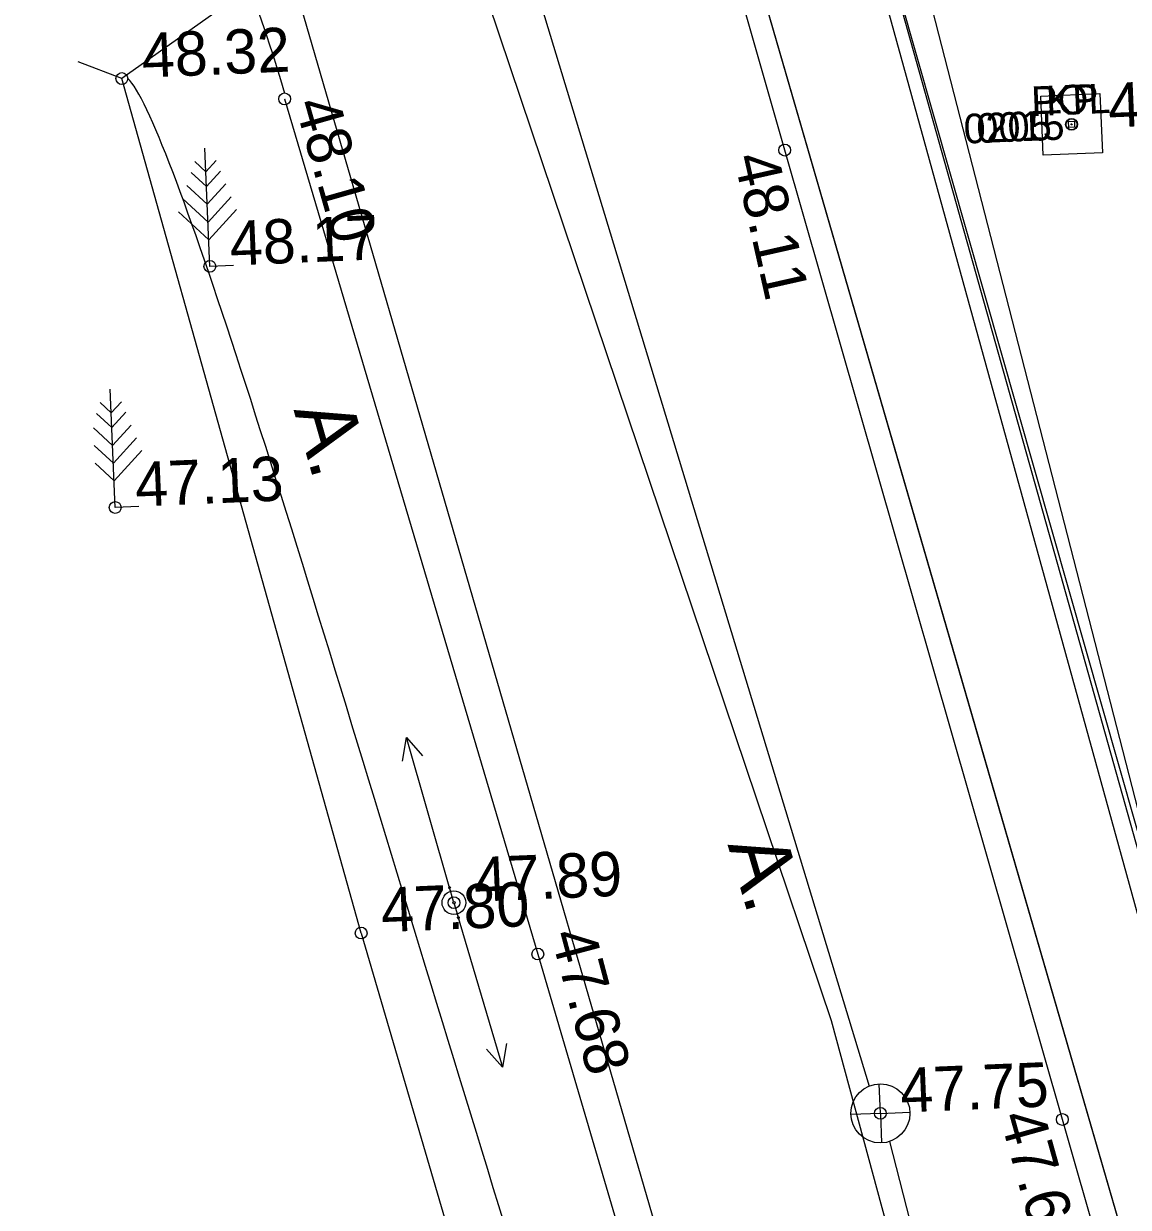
# Model space of a CAD drawing. Extents: x 641999 to 642085, y 6456465 to 6456594.
# Drawn here: x 641999.39 to 642018.16, y 6456546.8 to 6456566.89 of the extents above; entities that cross this region are included whole.
import ezdxf

# ---------------------------------------------------------------- set-up
doc = ezdxf.new("R2010")
doc.units = 0
for name, color, linetype in [('KQLVIKUD', 7, 'Continuous'), ('KRAAV', 7, 'Continuous'), ('Level 10', 7, 'Continuous'), ('Level 12', 7, 'Continuous'), ('Level 13', 7, 'Continuous'), ('Level 14', 7, 'Continuous'), ('Level 15', 7, 'Continuous'), ('Level 17', 7, 'Continuous'), ('Level 19', 7, 'Continuous'), ('Level 20', 7, 'Continuous'), ('Level 21', 7, 'Continuous'), ('Level 22', 7, 'Continuous'), ('Level 23', 7, 'Continuous'), ('Level 24', 7, 'Continuous'), ('Level 25', 7, 'Continuous'), ('Level 26', 7, 'Continuous'), ('Level 27', 7, 'Continuous'), ('Level 30', 7, 'Continuous'), ('Level 4', 7, 'Continuous'), ('Level 40', 7, 'Continuous'), ('Level 42', 7, 'Continuous'), ('Level 47', 7, 'Continuous'), ('Level 49', 7, 'Continuous'), ('Level 5', 7, 'Continuous'), ('Level 50', 7, 'Continuous'), ('Level 53', 7, 'Continuous'), ('Level 56', 7, 'Continuous'), ('Level 60', 7, 'Continuous'), ('Level 62', 7, 'Continuous'), ('Level 63', 7, 'Continuous'), ('Level 7', 7, 'Continuous'), ('Level 8', 7, 'Continuous'), ('Level 9', 7, 'Continuous'), ('RESTKAEV', 7, 'Continuous'), ('VALGUSTUSPOST', 7, 'Continuous')]:
    doc.layers.add(name, color=color, linetype=linetype)

# ---------------------------------------------------------------- blocks, each defined once
blk = doc.blocks.new('PUNKT9')
at = {"layer": 'Level 12'}
blk.add_circle((0, 0), 100, dxfattribs=at)
blk = doc.blocks.new('KKANK4')
at = {"layer": 'Level 22'}
for q in [(0, 500), (-500, 0), (500, 0), (0, -500)]:
    blk.add_line((0, 0), q, dxfattribs=at)
blk.add_circle((0, 0), 500, dxfattribs=at)
blk = doc.blocks.new('VMAND6')
at = {"layer": 'Level 7'}
for p, q in [((0, 0), (0, 2000)), ((0, 1600), (-181.08, 1781.08)), ((0, 1600), (181.08, 1781.08)), ((0, 1350), (-248.65, 1598.65)), ((0, 1350), (248.65, 1598.65)), ((0, 1050), (-329.73, 1379.73)), ((0, 1050), (329.73, 1379.73)), ((0, 750), (-410.81, 1160.81)), ((0, 750), (410.81, 1160.81)), ((0, 450), (-491.89, 941.89)), ((0, 450), (491.89, 941.89)), ((400, 0), (0, 0))]:
    blk.add_line(p, q, dxfattribs=at)
blk = doc.blocks.new('VPP4')
at = {"layer": 'RESTKAEV'}
blk.add_lwpolyline([(-50, 50), (50, 50), (50, -50), (-50, -50)], close=True, dxfattribs=at)
blk.add_circle((0, 0), 9.23, dxfattribs=at)
blk = doc.blocks.new('VELT10')
at = {"layer": 'Level 27'}
blk.add_circle((0, 0), 200, dxfattribs=at)
blk = doc.blocks.new('WMNOL7')
at = {"layer": 'VALGUSTUSPOST'}
blk.add_line((20, 0), (290, 0), dxfattribs=at)
blk.add_lwpolyline([(254, 18), (290, 0), (253, -18)], dxfattribs=at)
blk.add_circle((0, 0), 20, dxfattribs=at)
blk = doc.blocks.new('PUNK11')
at = {"layer": 'KQLVIKUD'}
blk.add_circle((0, 0), 100, dxfattribs=at)
blk = doc.blocks.new('VPP7')
at = {"layer": 'Level 4'}
blk.add_lwpolyline([(-500, 500), (500, 500), (500, -500), (-500, -500)], close=True, dxfattribs=at)
blk.add_circle((0, 0), 92.3, dxfattribs=at)
blk = doc.blocks.new('VMAND9')
at = {"layer": 'Level 21'}
for p, q in [((0, 0), (0, 2000)), ((0, 1600), (-181.08, 1781.08)), ((0, 1600), (181.08, 1781.08)), ((0, 1350), (-248.65, 1598.65)), ((0, 1350), (248.65, 1598.65)), ((0, 1050), (-329.73, 1379.73)), ((0, 1050), (329.73, 1379.73)), ((0, 750), (-410.81, 1160.81)), ((0, 750), (410.81, 1160.81)), ((0, 450), (-491.89, 941.89)), ((0, 450), (491.89, 941.89)), ((400, 0), (0, 0))]:
    blk.add_line(p, q, dxfattribs=at)
blk = doc.blocks.new('VELT12')
at = {"layer": 'KRAAV'}
blk.add_circle((0, 0), 200, dxfattribs=at)
blk = doc.blocks.new('KKANK8')
at = {"layer": 'Level 24'}
for q in [(0, 500), (-500, 0), (500, 0), (0, -500)]:
    blk.add_line((0, 0), q, dxfattribs=at)
blk.add_circle((0, 0), 500, dxfattribs=at)
blk = doc.blocks.new('WMNO19')
at = {"layer": 'Level 19'}
blk.add_line((200, 0), (2900, 0), dxfattribs=at)
blk.add_lwpolyline([(2536, 176), (2900, 0), (2531, -176)], dxfattribs=at)
blk.add_circle((0, 0), 200, dxfattribs=at)

msp = doc.modelspace()

# ---------------------------------------------------------------- linework, layer by layer
at = {"layer": 'Level 10'}
for points in [[(642000.811, 6456590.945), (642001.967, 6456589.417), (642006.041, 6456583.082), (642008.632, 6456578.828), (642015.657, 6456554.615), (642027.659, 6456513.221), (642034.029, 6456491.285), (642038.784, 6456473.654), (642042.774, 6456466.377)], [(642002.71, 6456591.025), (642004.575, 6456588.727), (642010.279, 6456579.886), (642012.821, 6456571.664), (642019.779, 6456546.461), (642026.972, 6456520.413), (642035.024, 6456491.395), (642040.167, 6456474.103), (642044.64, 6456466.455)]]:
    msp.add_lwpolyline(points, dxfattribs=at)
at = {"layer": 'Level 12'}
for p, q in [((642003.825, 6456565.615), (642003.825, 6456565.615)), ((642003.825, 6456565.615), (642003.825, 6456565.615)), ((642003.825, 6456565.615), (642003.825, 6456565.615)), ((642012.321, 6456564.746), (642012.321, 6456564.746)), ((642012.321, 6456564.746), (642012.321, 6456564.746)), ((642012.321, 6456564.746), (642012.321, 6456564.746)), ((642008.126, 6456551.097), (642008.126, 6456551.097)), ((642008.126, 6456551.097), (642008.126, 6456551.097)), ((642008.126, 6456551.097), (642008.126, 6456551.097)), ((642017.038, 6456548.288), (642017.038, 6456548.288)), ((642017.038, 6456548.288), (642017.038, 6456548.288)), ((642017.038, 6456548.288), (642017.038, 6456548.288))]:
    msp.add_line(p, q, dxfattribs=at)
for points in [[(642033.39, 6456491.064), (642032.249, 6456494.941), (642030.52, 6456500.83), (642025.829, 6456517.54), (642020.924, 6456534.715), (642017.038, 6456548.288), (642012.321, 6456564.746), (642009.564, 6456574.395), (642008.438, 6456578.267)], [(642043.737, 6456571.692), (642038.385, 6456574.426), (642031.502, 6456575.275), (642025.05, 6456574.147), (642013.695, 6456569.321), (642018.431, 6456552.457), (642019.12, 6456550.533), (642024.436, 6456531.014), (642029.078, 6456514.089), (642032.386, 6456502.028), (642035.672, 6456491.16)], [(642003.825, 6456565.615), (642008.126, 6456551.097), (642012.968, 6456534.618), (642017.268, 6456520.08), (642018.398, 6456516.196), (642018.15, 6456516.117), (642018.474, 6456515.196), (642018.675, 6456515.203), (642023.553, 6456498.743), (642023.382, 6456498.684), (642023.646, 6456497.737), (642023.833, 6456497.777), (642025.876, 6456490.75)]]:
    msp.add_lwpolyline(points, dxfattribs=at)
for points in [[(642000.19, 6456569.312), (642000.834, 6456569.442), (642002.24, 6456569.02), (642003.087, 6456568.24), (642003.821, 6456565.715)], [(642016.443, 6456510.1), (642017.473, 6456510.974), (642017.444, 6456511.669), (642017.213, 6456513.05), (642012.095, 6456531.845), (642006.083, 6456551.236), (642001.855, 6456565.297), (642001.16, 6456565.964)]]:
    msp.add_open_spline(points, degree=3, dxfattribs=at)
at = {"layer": 'Level 14'}
msp.add_line((642002.068, 6456574.181), (642023.976, 6456498.852), dxfattribs=at)
at = {"layer": 'Level 15'}
for p, q in [((642005.043, 6456577.542), (642013.754, 6456548.856)), ((642014.098, 6456547.912), (642022.878, 6456514.059))]:
    msp.add_line(p, q, dxfattribs=at)
at = {"layer": 'Level 17'}
for p, q in [((642001.06, 6456565.96), (642001.06, 6456565.96)), ((642005.125, 6456551.453), (642001.06, 6456565.96)), ((642005.125, 6456551.453), (642005.125, 6456551.453)), ((642005.125, 6456551.453), (642013.565, 6456522.68))]:
    msp.add_line(p, q, dxfattribs=at)
msp.add_lwpolyline([(642001.06, 6456565.96), (642000.319, 6456566.245)], dxfattribs=at)
at = {"layer": 'Level 19'}
msp.add_line((642006.701, 6456551.969), (642006.701, 6456551.969), dxfattribs=at)
at = {"layer": 'Level 20'}
msp.add_line((642017.194, 6456565.183), (642017.194, 6456565.183), dxfattribs=at)
at = {"layer": 'Level 21'}
for p, q in [((642002.555, 6456562.772), (642002.555, 6456562.772)), ((642000.947, 6456558.678), (642000.863, 6456560.686)), ((642000.88, 6456560.285), (642000.691, 6456560.459)), ((642000.88, 6456560.285), (642001.054, 6456560.474)), ((642000.89, 6456560.034), (642000.63, 6456560.273)), ((642000.89, 6456560.034), (642001.13, 6456560.294)), ((642000.903, 6456559.733), (642000.579, 6456560.031)), ((642000.903, 6456559.733), (642001.22, 6456560.077)), ((642000.916, 6456559.431), (642001.311, 6456559.861)), ((642000.916, 6456559.431), (642000.591, 6456559.729)), ((642000.928, 6456559.13), (642001.401, 6456559.645)), ((642000.928, 6456559.13), (642000.604, 6456559.428)), ((642001.349, 6456558.695), (642000.947, 6456558.678)), ((642000.947, 6456558.678), (642000.947, 6456558.678))]:
    msp.add_line(p, q, dxfattribs=at)
at = {"layer": 'Level 25'}
msp.add_line((642002.068, 6456574.181), (642023.976, 6456498.852), dxfattribs=at)
at = {"layer": 'Level 26'}
for p, q in [((642005.043, 6456577.542), (642013.754, 6456548.856)), ((642014.098, 6456547.912), (642022.878, 6456514.059))]:
    msp.add_line(p, q, dxfattribs=at)
at = {"layer": 'Level 27'}
for p, q in [((642006.701, 6456551.969), (642006.701, 6456551.969)), ((642013.946, 6456548.392), (642013.946, 6456548.392)), ((642013.946, 6456548.392), (642013.946, 6456548.392)), ((642013.946, 6456548.392), (642013.946, 6456548.392))]:
    msp.add_line(p, q, dxfattribs=at)
at = {"layer": 'Level 30'}
for p, q in [((642003.825, 6456565.615), (642003.825, 6456565.615)), ((642003.825, 6456565.615), (642003.825, 6456565.615)), ((642003.825, 6456565.615), (642003.825, 6456565.615)), ((642012.321, 6456564.746), (642012.321, 6456564.746)), ((642012.321, 6456564.746), (642012.321, 6456564.746)), ((642012.321, 6456564.746), (642012.321, 6456564.746)), ((642008.126, 6456551.097), (642008.126, 6456551.097)), ((642008.126, 6456551.097), (642008.126, 6456551.097)), ((642008.126, 6456551.097), (642008.126, 6456551.097)), ((642017.038, 6456548.288), (642017.038, 6456548.288)), ((642017.038, 6456548.288), (642017.038, 6456548.288)), ((642017.038, 6456548.288), (642017.038, 6456548.288))]:
    msp.add_line(p, q, dxfattribs=at)
for points in [[(642033.39, 6456491.064), (642032.249, 6456494.941), (642030.52, 6456500.83), (642025.829, 6456517.54), (642020.924, 6456534.715), (642017.038, 6456548.288), (642012.321, 6456564.746), (642009.564, 6456574.395), (642008.438, 6456578.267)], [(642043.737, 6456571.692), (642038.385, 6456574.426), (642031.502, 6456575.275), (642025.05, 6456574.147), (642013.695, 6456569.321), (642018.431, 6456552.457), (642019.12, 6456550.533), (642024.436, 6456531.014), (642029.078, 6456514.089), (642032.386, 6456502.028), (642035.672, 6456491.16)], [(642003.825, 6456565.615), (642008.126, 6456551.097), (642012.968, 6456534.618), (642017.268, 6456520.08), (642018.398, 6456516.196), (642018.15, 6456516.117), (642018.474, 6456515.196), (642018.675, 6456515.203), (642023.553, 6456498.743), (642023.382, 6456498.684), (642023.646, 6456497.737), (642023.833, 6456497.777), (642025.876, 6456490.75)]]:
    msp.add_lwpolyline(points, dxfattribs=at)
for points in [[(642000.19, 6456569.312), (642000.834, 6456569.442), (642002.24, 6456569.02), (642003.087, 6456568.24), (642003.821, 6456565.715)], [(642016.443, 6456510.1), (642017.473, 6456510.974), (642017.444, 6456511.669), (642017.213, 6456513.05), (642012.095, 6456531.845), (642006.083, 6456551.236), (642001.855, 6456565.297), (642001.16, 6456565.964)]]:
    msp.add_open_spline(points, degree=3, dxfattribs=at)
at = {"layer": 'Level 4'}
msp.add_line((642017.194, 6456565.183), (642017.194, 6456565.183), dxfattribs=at)
msp.add_line((642017.194, 6456565.183), (642017.194, 6456565.183), dxfattribs=at)
at = {"layer": 'Level 40'}
msp.add_lwpolyline([(642013.992, 6456568.354), (642014.601, 6456568.711), (642031.688, 6456578.85), (642055.343, 6456580.554), (642075.011, 6456577.968), (642053.453, 6456502.897), (642045.745, 6456467.864), (642040.35, 6456475.906)], close=True, dxfattribs=at)
at = {"layer": 'Level 42'}
for points in [[(642010.279, 6456579.886), (642012.821, 6456571.664), (642026.738, 6456521.258), (642035.024, 6456491.395)], [(642008.63, 6456578.828), (642008.632, 6456578.828), (642034.087, 6456491.093)]]:
    msp.add_lwpolyline(points, dxfattribs=at)
at = {"layer": 'Level 47'}
msp.add_lwpolyline([(642028.988, 6456512.805), (642028.806, 6456513.435), (642028.226, 6456514.647), (642025.742, 6456524.949), (642024.248, 6456532.617), (642019.216, 6456550.087), (642014.31, 6456569.162), (642012.7, 6456572.93)], dxfattribs=at)
at = {"layer": 'Level 50'}
msp.add_line((642012.228, 6456573.861), (642001.06, 6456565.96), dxfattribs=at)
at = {"layer": 'Level 53'}
msp.add_lwpolyline([(641999.392, 6456588.407), (642000.55, 6456587.238), (642013.112, 6456549.97), (642035.85, 6456466.087)], dxfattribs=at)
at = {"layer": 'Level 56'}
msp.add_lwpolyline([(641999.392, 6456588.407), (642000.55, 6456587.238), (642013.112, 6456549.97), (642035.85, 6456466.087)], dxfattribs=at)
at = {"layer": 'Level 60'}
msp.add_lwpolyline([(642016.671, 6456565.664), (642017.675, 6456565.706), (642017.717, 6456564.702), (642016.713, 6456564.66)], close=True, dxfattribs=at)
msp.add_lwpolyline([(642016.671, 6456565.664), (642017.675, 6456565.706), (642017.717, 6456564.702), (642016.713, 6456564.66)], close=True, dxfattribs=at)
msp.add_circle((642017.194, 6456565.183), 0.0928, dxfattribs=at)
msp.add_circle((642017.194, 6456565.183), 0.0928, dxfattribs=at)
at = {"layer": 'Level 7'}
for p, q in [((642002.555, 6456562.772), (642002.555, 6456562.772)), ((642000.947, 6456558.678), (642000.863, 6456560.686)), ((642000.88, 6456560.285), (642000.691, 6456560.459)), ((642000.88, 6456560.285), (642001.054, 6456560.474)), ((642000.89, 6456560.034), (642000.63, 6456560.273)), ((642000.89, 6456560.034), (642001.13, 6456560.294)), ((642000.903, 6456559.733), (642000.579, 6456560.031)), ((642000.903, 6456559.733), (642001.22, 6456560.077)), ((642000.916, 6456559.431), (642001.311, 6456559.861)), ((642000.916, 6456559.431), (642000.591, 6456559.729)), ((642000.928, 6456559.13), (642001.401, 6456559.645)), ((642000.928, 6456559.13), (642000.604, 6456559.428)), ((642001.349, 6456558.695), (642000.947, 6456558.678)), ((642000.947, 6456558.678), (642000.947, 6456558.678))]:
    msp.add_line(p, q, dxfattribs=at)
at = {"layer": 'Level 8'}
for p, q in [((642001.06, 6456565.96), (642001.06, 6456565.96)), ((642005.125, 6456551.453), (642001.06, 6456565.96)), ((642005.125, 6456551.453), (642005.125, 6456551.453)), ((642005.125, 6456551.453), (642013.565, 6456522.68)), ((642013.946, 6456548.392), (642013.946, 6456548.392)), ((642013.946, 6456548.392), (642013.946, 6456548.392)), ((642013.946, 6456548.392), (642013.946, 6456548.392))]:
    msp.add_line(p, q, dxfattribs=at)
msp.add_lwpolyline([(642001.06, 6456565.96), (642000.319, 6456566.245)], dxfattribs=at)

# ---------------------------------------------------------------- block references
at = {"layer": 'Level 12', "xscale": 0.0010049292246302984, "yscale": 0.0010049292246302982, "rotation": 2.395773754129564}
for p in [(642001.06, 6456565.96), (642003.825, 6456565.615), (642017.194, 6456565.183), (642012.321, 6456564.746), (642002.555, 6456562.772), (642000.947, 6456558.678), (642006.701, 6456551.969), (642005.125, 6456551.453), (642008.126, 6456551.097), (642013.946, 6456548.392), (642017.038, 6456548.288)]:
    msp.add_blockref('PUNKT9', p, dxfattribs=at)
at = {"layer": 'Level 19'}
for name, xscale, yscale, rotation in [('WMNO19', 0.001004928082628555, 0.001004928082628555, 106.00421727171039), ('WMNO19', 0.0010049312445343963, 0.0010049312445343966, -73.50916181493143), ('VELT12', 0.0010049292246302984, 0.0010049292246302982, 2.395773754129564)]:
    msp.add_blockref(name, (642006.701, 6456551.969), dxfattribs=dict(at, xscale=xscale, yscale=yscale, rotation=rotation))
at = {"layer": 'Level 20', "xscale": 0.0010049292246302984, "yscale": 0.0010049292246302982, "rotation": 2.395773754129564}
msp.add_blockref('VPP4', (642017.194, 6456565.183), dxfattribs=at)
at = {"layer": 'Level 21', "xscale": 0.0010049292246302984, "yscale": 0.0010049292246302982, "rotation": 2.395773754129564}
msp.add_blockref('VMAND9', (642002.555, 6456562.772), dxfattribs=at)
at = {"layer": 'Level 22', "xscale": 0.0010049292246302984, "yscale": 0.0010049292246302982, "rotation": 2.395773754129564}
msp.add_blockref('KKANK4', (642013.946, 6456548.392), dxfattribs=at)
at = {"layer": 'Level 24', "xscale": 0.0010049292246302984, "yscale": 0.0010049292246302982, "rotation": 2.395773754129564}
msp.add_blockref('KKANK8', (642013.946, 6456548.392), dxfattribs=at)
at = {"layer": 'Level 27', "yscale": 0.0010049292246302982}
for name, xscale, rotation in [('VELT10', 0.0010049292246302984, 2.395773754129564), ('WMNOL7', 0.0010049292246302986, 106.00433690836401), ('WMNOL7', 0.0010049292246302984, -73.50914558092052)]:
    msp.add_blockref(name, (642006.701, 6456551.969), dxfattribs=dict(at, xscale=xscale, rotation=rotation))
at = {"layer": 'Level 4', "xscale": 0.0010049292246302984, "yscale": 0.0010049292246302982, "rotation": 2.395773754129564}
msp.add_blockref('VPP7', (642017.194, 6456565.183), dxfattribs=at)
msp.add_blockref('VPP7', (642017.194, 6456565.183), dxfattribs=at)
at = {"layer": 'Level 7', "xscale": 0.0010049292246302984, "yscale": 0.0010049292246302982, "rotation": 2.395773754129564}
msp.add_blockref('VMAND6', (642002.555, 6456562.772), dxfattribs=at)
at = {"layer": 'Level 9', "xscale": 0.0010049292246302984, "yscale": 0.0010049292246302982, "rotation": 2.395773754129564}
for p in [(642001.06, 6456565.96), (642003.825, 6456565.615), (642017.194, 6456565.183), (642017.194, 6456565.183), (642012.321, 6456564.746), (642002.555, 6456562.772), (642000.947, 6456558.678), (642006.701, 6456551.969), (642005.125, 6456551.453), (642008.126, 6456551.097), (642013.946, 6456548.392), (642017.038, 6456548.288)]:
    msp.add_blockref('PUNK11', p, dxfattribs=at)

# ---------------------------------------------------------------- texts
at = {"layer": 'Level 13'}
for rotation, p in [(285.9477, (642003.975, 6456560.337)), (286.3759, (642011.348, 6456552.955))]:
    msp.add_text('A.', height=1.0049, rotation=rotation, dxfattribs=at).set_placement(p)
at = {"layer": 'Level 20'}
for rotation, p in [(285.9477, (642003.975, 6456560.337)), (286.3759, (642011.348, 6456552.955))]:
    msp.add_text('A.', height=1.0049, rotation=rotation, dxfattribs=at).set_placement(p)
at = {"layer": 'Level 23'}
for s, rotation, p in [('48.10', 285.8073, (642003.993, 6456565.534)), ('48.11', 282.6719, (642011.453, 6456564.622)), ('47.13', 2.3958, (642001.299, 6456558.693)), ('47.68', 284.8897, (642008.341, 6456551.429)), ('47.69', 285.6574, (642015.968, 6456548.337))]:
    msp.add_text(s, height=0.7537, rotation=rotation, dxfattribs=at).set_placement(p)
at = {"layer": 'Level 4'}
msp.add_text('47.99', height=0.7537, rotation=2.3958, dxfattribs=at).set_placement((642017.829, 6456565.129))
at = {"layer": 'Level 49'}
for s, p in [('POL', (642016.518, 6456565.322)), ('POL', (642016.518, 6456565.322)), ('KP', (642016.769, 6456565.333))]:
    msp.add_text(s, height=0.5025, rotation=2.3958, dxfattribs=at).set_placement(p)
at = {"layer": 'Level 5'}
for s, rotation, p in [('48.10', 285.8073, (642003.993, 6456565.534)), ('48.11', 282.6719, (642011.453, 6456564.622)), ('47.13', 2.3958, (642001.299, 6456558.693)), ('47.68', 284.8897, (642008.341, 6456551.429)), ('47.69', 285.6574, (642015.968, 6456548.337))]:
    msp.add_text(s, height=0.7537, rotation=rotation, dxfattribs=at).set_placement(p)
at = {"layer": 'Level 62'}
for s, p in [('0205', (642015.371, 6456564.855)), ('0205', (642015.371, 6456564.855)), ('0015', (642015.588, 6456564.864))]:
    msp.add_text(s, height=0.5025, rotation=2.3958, dxfattribs=at).set_placement(p)
at = {"layer": 'Level 63'}
for s, p in [('48.32', (642001.411, 6456565.975)), ('48.32', (642001.411, 6456565.975)), ('48.17', (642002.907, 6456562.786)), ('48.17', (642002.907, 6456562.786)), ('47.89', (642007.053, 6456551.984)), ('47.89', (642007.053, 6456551.984)), ('47.80', (642005.476, 6456551.468)), ('47.80', (642005.476, 6456551.468)), ('47.75', (642014.298, 6456548.406)), ('47.75', (642014.298, 6456548.406))]:
    msp.add_text(s, height=0.7537, rotation=2.3958, dxfattribs=at).set_placement(p)

doc.saveas('drawing.dxf')
